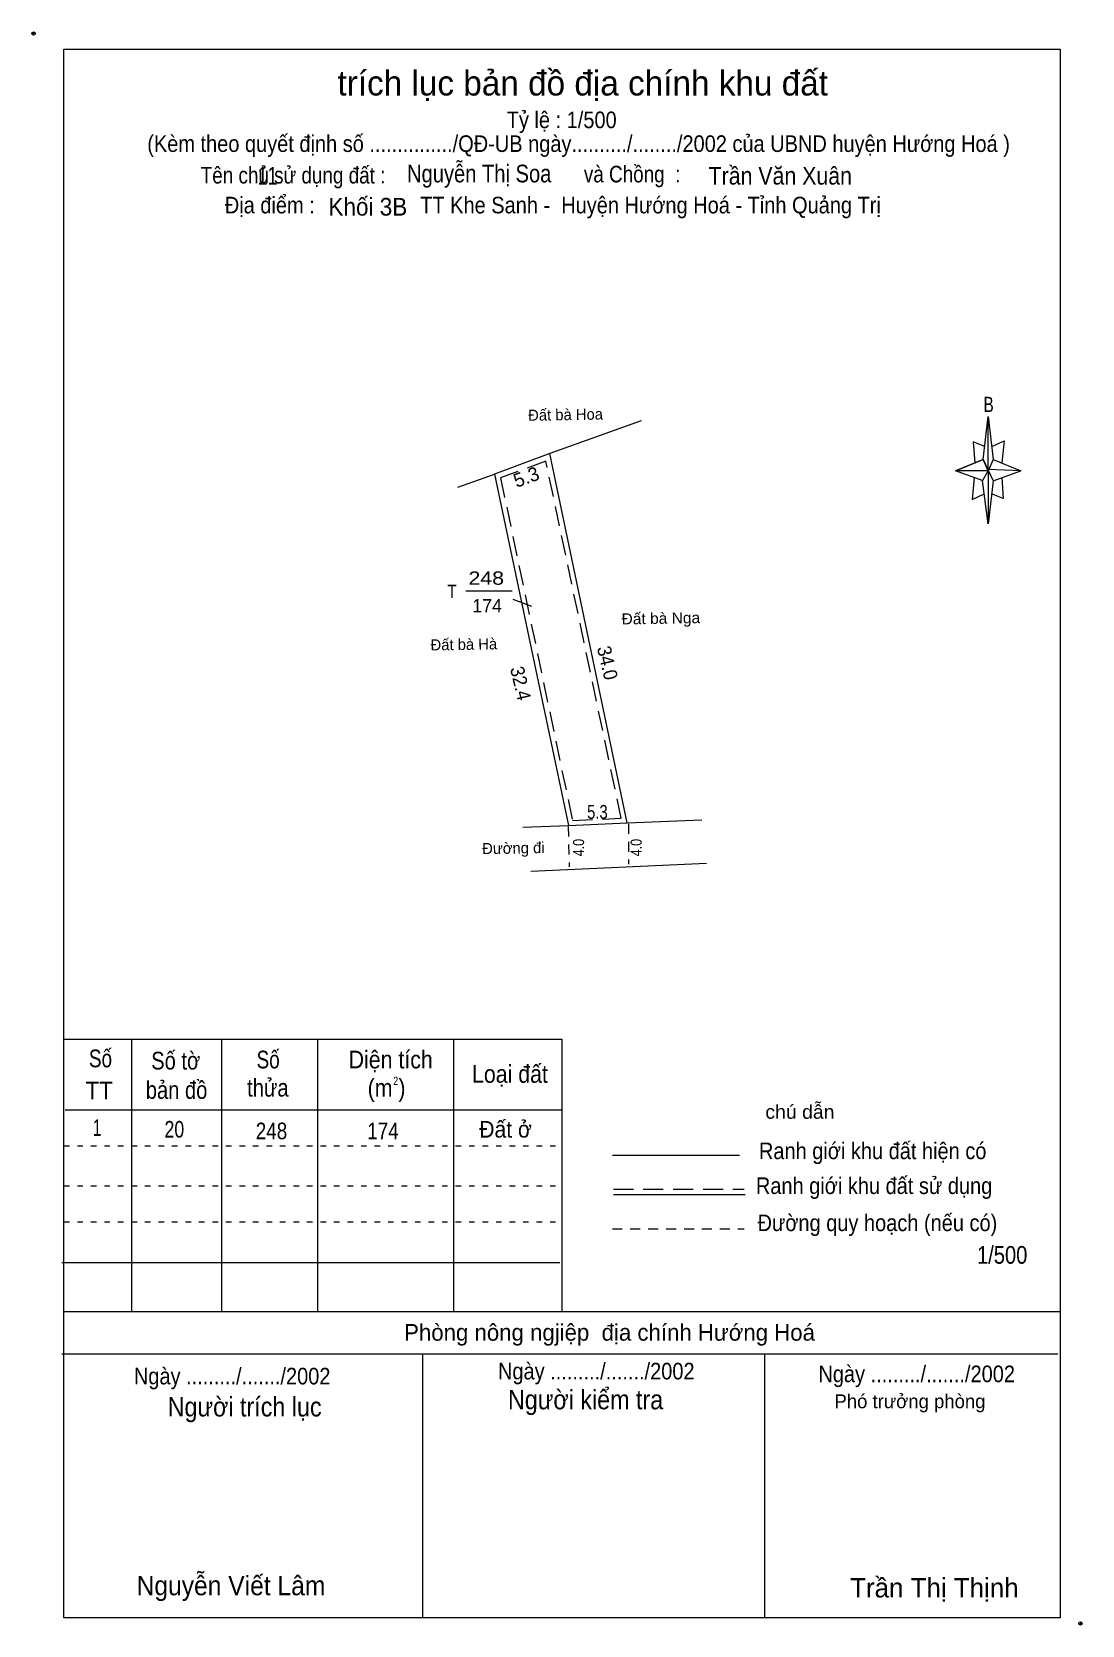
# Model space of a CAD drawing. Header units: centimetres. Extents: x 0.4 to 19.4, y 1 to 29.8.
import ezdxf
from ezdxf.enums import TextEntityAlignment as Align

# ---------------------------------------------------------------- set-up
doc = ezdxf.new("R2010")
doc.units = ezdxf.units.CM
doc.header["$LTSCALE"] = 0.12
doc.header["$PDMODE"] = 32
doc.header["$PDSIZE"] = 0.06
for name, pattern in [('DOTTED', [1.5, 0.3, -1.2]), ('MEDIUM_DASHED', [4.5, 3, -1.5]), ('SHORT_DASHED', [2.7, 1.5, -1.2])]:
    doc.linetypes.add(name, pattern=pattern)
for name, color, linetype, lineweight in [('1', 7, 'Continuous', 13), ('22', 7, 'Continuous', 13), ('30', 7, 'Continuous', 13), ('5', 7, 'Continuous', 13)]:
    doc.layers.add(name, color=color, linetype=linetype, lineweight=lineweight)
doc.layers.add('34', color=7, linetype='Continuous')
doc.layers.add('50', color=7, linetype='Continuous')

msp = doc.modelspace()

# ---------------------------------------------------------------- linework, layer by layer
at = {"layer": '1'}
for p, q in [((11.43, 22.73), (9.78, 22.14)), ((8.12, 21.53), (8.78, 21.77)), ((11.18, 15.47), (12.53, 15.52))]:
    msp.add_line(p, q, dxfattribs=at)
at = {"layer": '1', "linetype": 'MEDIUM_DASHED'}
msp.add_line((9.11, 19.51), (9.54, 19.35), dxfattribs=at)
at = {"layer": '1', "linetype": 'SHORT_DASHED'}
for p, q in [((10.11, 15.4), (10.13, 14.67)), ((11.2, 15.45), (11.2, 14.72))]:
    msp.add_line(p, q, dxfattribs=at)
at = {"layer": '1', "linetype": 'DOTTED'}
for p, q in [((1, 9.63), (10, 9.63)), ((1, 8.91), (10, 8.91)), ((1, 8.26), (10, 8.26))]:
    msp.add_line(p, q, dxfattribs=at)
at = {"layer": '1'}
msp.add_lwpolyline([(9.78, 22.14), (8.78, 21.77), (10.12, 15.42), (11.18, 15.47)], close=True, dxfattribs=at)
at = {"layer": '1', "linetype": 'MEDIUM_DASHED'}
msp.add_lwpolyline([(9.71, 22), (8.89, 21.7), (10.19, 15.51), (11.07, 15.55)], close=True, dxfattribs=at)
at = {"layer": '22'}
for p, q in [((9.29, 15.39), (10.12, 15.42)), ((12.61, 14.73), (9.44, 14.59))]:
    msp.add_line(p, q, dxfattribs=at)
at = {"layer": '30'}
msp.add_line((8.26, 19.66), (9.1, 19.66), dxfattribs=at)
at = {"layer": '5'}
for p, q in [((17.61, 22.03), (17.7, 22.81)), ((17.79, 22.03), (18.29, 21.83)), ((17.61, 21.65), (17.11, 21.83)), ((17.79, 21.65), (17.7, 20.87)), ((17.95, 21.71), (17.97, 21.33)), ((17.97, 21.33), (17.76, 21.41)), ((1, 11.56), (10, 11.56)), ((2.22, 11.56), (2.22, 6.64)), ((3.85, 11.56), (3.85, 6.64)), ((5.58, 11.56), (5.58, 6.64)), ((8.04, 11.56), (8.04, 6.64)), ((10, 11.56), (10, 6.64)), ((1.02, 10.28), (10, 10.28)), ((10.91, 9.46), (13.21, 9.46)), ((10.93, 8.75), (13.31, 8.75)), ((0.96, 7.52), (9.96, 7.52)), ((1, 6.64), (19, 6.64)), ((0.96, 5.87), (18.96, 5.87)), ((7.48, 5.87), (7.48, 1.1)), ((13.66, 5.87), (13.66, 1.1))]:
    msp.add_line(p, q, dxfattribs=at)
at = {"layer": '5', "linetype": 'MEDIUM_DASHED'}
msp.add_line((10.93, 8.85), (13.29, 8.85), dxfattribs=at)
at = {"layer": '5', "linetype": 'SHORT_DASHED'}
msp.add_line((10.91, 8.13), (13.29, 8.13), dxfattribs=at)
at = {"layer": '5'}
for points in [[(1, 29.45), (19, 29.45), (19, 1.1), (1, 1.1)], [(17.7, 22.81), (17.79, 22.03), (17.7, 21.83)], [(17.7, 21.83), (17.11, 21.83), (17.61, 22.03), (17.79, 21.65), (18.29, 21.83), (17.7, 21.85)], [(17.7, 21.83), (17.7, 20.87), (17.6, 21.65)]]:
    msp.add_lwpolyline(points, close=True, dxfattribs=at)
for points in [[(17.64, 22.27), (17.43, 22.35), (17.46, 21.97)], [(17.77, 22.27), (17.99, 22.37), (17.95, 21.97)], [(17.7, 21.83), (17.61, 22.03), (17.11, 21.83)], [(17.45, 21.71), (17.41, 21.31), (17.63, 21.41)], [(17.7, 21.83), (17.79, 21.65), (18.29, 21.83)]]:
    msp.add_lwpolyline(points, dxfattribs=at)
for p in [(0.45, 29.73), (19.37, 1)]:
    msp.add_point(p, dxfattribs=at)

# ---------------------------------------------------------------- texts
at = {"layer": '1'}
for s, p in [('Đất bà Hoa ', (10.1033, 22.744)), ('Đất bà Hà', (8.2283, 18.5922)), ('Đường đi', (9.1233, 14.9111))]:
    msp.add_text(s, height=0.2, rotation=1, dxfattribs=at).set_placement(p, align=Align.CENTER)
for s, rotation, width, p in [('Đất bà Nga', 1, 1.05, (11.7883, 19.0638)), ('4.0', 90, 0.85, (10.4, 15.02)), ('4.0', 90, 0.85, (11.44, 15.02))]:
    msp.add_text(s, height=0.2, rotation=rotation, dxfattribs=dict(at, width=width)).set_placement(p, align=Align.CENTER)
for s, height, width, p in [('2', 0.15, 0.8, (6.995, 10.73)), ('1', 0.3, 0.7, (1.6, 9.81)), ('20', 0.3, 0.8, (2.995, 9.78)), ('Đất ở', 0.3, 0.95, (8.98, 9.78)), ('248', 0.3, 0.85, (4.75, 9.75)), ('174', 0.3, 0.85, (6.765, 9.75))]:
    msp.add_text(s, height=height, dxfattribs=dict(at, width=width)).set_placement(p, align=Align.CENTER)
at = {"layer": '30'}
for s, width, p in [('248', 1.2, (8.31, 19.77)), ('T', 0.85, (7.93, 19.53))]:
    msp.add_text(s, height=0.24, dxfattribs=dict(at, width=width)).set_placement(p)
msp.add_text('174', height=0.24, dxfattribs=at).set_placement((8.38, 19.27))
at = {"layer": '34'}
for s, width, p in [('Nguyễn Thị Soa', 0.85, (7.2, 27.04)), ('Trần Văn Xuân ', 0.9, (12.65, 27)), ('11', 0.75, (4.5, 27)), ('Khối 3B', 0.95, (5.78, 26.44))]:
    msp.add_text(s, height=0.32, dxfattribs=dict(at, width=width)).set_placement(p)
at = {"layer": '5'}
for s, height, p in [('trích lục bản đồ địa chính khu đất', 0.45, (10.375, 28.61)), ('Phòng nông ngjiệp  địa chính Hướng Hoá ', 0.3, (10.915, 6.11)), ('Phó trưởng phòng ', 0.25, (16.335, 4.89)), ('Trần Thị Thịnh', 0.35, (16.73, 1.47))]:
    msp.add_text(s, height=height, dxfattribs=at).set_placement(p, align=Align.CENTER)
for s, height, width, p in [('Tỷ lệ : 1/500', 0.3, 0.9, (9.995, 28.02)), ('(Kèm theo quyết định số .............../QĐ-UB ngày........../......../2002 của UBND huyện Hướng Hoá )', 0.3, 0.9, (10.3, 27.59)), ('Tên chủ sử dụng đất :', 0.3, 0.85, (5.14, 27.02)), ('và Chồng  : ', 0.3, 0.85, (11.315, 27.04)), ('Địa điểm :                   TT Khe Sanh -  Huyện Hướng Hoá - Tỉnh Quảng Trị ', 0.3, 0.9, (9.885, 26.48)), ('B', 0.2756, 0.75, (17.71, 22.89)), ('Số', 0.32, 0.8, (1.66, 11.05)), ('Số tờ', 0.32, 0.85, (3.02, 11.01)), ('Số', 0.32, 0.8, (4.69, 11.03)), ('Diện tích', 0.32, 0.9, (6.905, 11.03)), ('Loại đất', 0.32, 0.9, (9.06, 10.77)), ('TT', 0.32, 0.95, (1.635, 10.47)), ('bản đồ', 0.32, 0.85, (3.035, 10.48)), ('thửa', 0.32, 0.85, (4.685, 10.52)), ('(m )', 0.32, 0.9, (6.83, 10.52)), ('chú dẫn', 0.25, 1.05, (14.3, 10.12)), ('Ranh giới khu đất hiện có ', 0.3, 0.9, (15.665, 9.39)), ('Ranh giới khu đất sử dụng', 0.3, 0.9, (15.64, 8.76)), ('Đường quy hoạch (nếu có)', 0.3, 0.9, (15.7, 8.09)), ('Ngày ........./......./2002', 0.3, 0.9, (4.04, 5.32)), ('Ngày ........./......./2002', 0.3, 0.9, (10.62, 5.41)), ('Ngày ........./......./2002', 0.3, 0.9, (16.41, 5.36)), ('Người kiểm tra ', 0.35, 0.9, (10.485, 4.87)), ('Người trích lục', 0.35, 0.9, (4.265, 4.74)), ('Nguyễn Viết Lâm ', 0.35, 0.95, (4.08, 1.51))]:
    msp.add_text(s, height=height, dxfattribs=dict(at, width=width)).set_placement(p, align=Align.CENTER)
at = {"layer": '50'}
msp.add_text('5.3', height=0.25, rotation=20.093, dxfattribs=at).set_placement((9.3971, 21.5994), align=Align.CENTER)
at = {"layer": '50', "width": 0.95}
for s, p in [('34.0', (10.7012, 18.3288)), ('32.4', (9.1312, 17.9588))]:
    msp.add_text(s, height=0.25, rotation=283.3, dxfattribs=at).set_placement(p, align=Align.CENTER)
at = {"layer": '50', "width": 0.8}
msp.add_text('5.3', height=0.25, dxfattribs=at).set_placement((10.64, 15.54), align=Align.CENTER)
at = {"layer": '50', "width": 0.85}
msp.add_text('1/500', height=0.32, dxfattribs=at).set_placement((17.5, 7.5))

doc.saveas('drawing.dxf')
